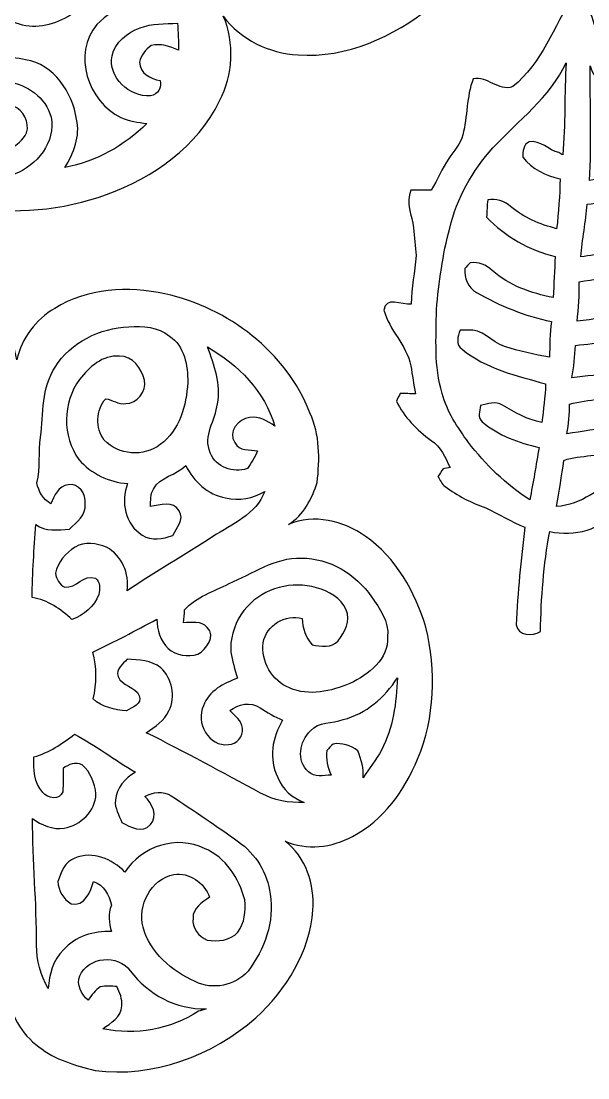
# Model space of a CAD drawing. Header units: centimetres. Extents: x -12.7 to 12.6, y -11.6 to 11.5.
# Drawn here: x -6.47 to 0.13, y -11.56 to 0.76 of the extents above; entities that cross this region are included whole.
import ezdxf

# ---------------------------------------------------------------- set-up
doc = ezdxf.new("R2010")
doc.units = ezdxf.units.CM
doc.header["$MEASUREMENT"] = 0
doc.layers.add('Camada 1', color=7, linetype='Continuous')

msp = doc.modelspace()

# ---------------------------------------------------------------- linework, layer by layer
at = {"layer": 'Camada 1', "color": 156}
for points, knots in [([(-7.97912, 11.18164), (-7.47465, 11.42471), (-6.90808, 11.54747), (-6.34787, 11.5069), (-6.34787, 11.5069), (-5.7397, 11.43634), (-5.13009, 11.22997), (-4.65949, 10.82709), (-4.65949, 10.82709), (-4.37515, 10.57592), (-4.14548, 10.24184), (-4.08094, 9.86261), (-4.08094, 9.86261), (-4.03647, 9.6587), (-4.07458, 9.44562), (-4.15642, 9.25617), (-4.15642, 9.25617), (-3.94334, 9.55709), (-3.56904, 9.70492), (-3.20993, 9.71902), (-3.20993, 9.71902), (-2.78095, 9.73067), (-2.36149, 9.58285), (-2.00096, 9.35672), (-2.00096, 9.35672), (-1.30245, 8.91011), (-0.79621, 8.17562), (-0.61911, 7.36635), (-0.61911, 7.36635), (-0.4893, 6.78249), (-0.52492, 6.13375), (-0.84912, 5.61657), (-0.84912, 5.61657), (-1.0227, 5.32024), (-1.32362, 5.11598), (-1.65593, 5.03977), (-1.65593, 5.03977), (-1.32467, 4.99709), (-1.03611, 4.78225), (-0.85653, 4.50639), (-0.85653, 4.50639), (-0.56656, 4.06893), (-0.49072, 3.52), (-0.55174, 3.00637), (-0.55174, 3.00637), (-0.64947, 2.19957), (-1.07173, 1.43756), (-1.7011, 0.92428), (-1.7011, 0.92428), (-2.13465, 0.57608), (-2.6797, 0.3249), (-3.24626, 0.36476), (-3.24626, 0.36476), (-3.57998, 0.38629), (-3.91829, 0.54081), (-4.11692, 0.81704), (-4.11692, 0.81704), (-3.97968, 0.50341), (-4.00543, 0.12982), (-4.16065, -0.17251), (-4.16065, -0.17251), (-4.41749, -0.7045), (-4.93289, -1.06785), (-5.47758, -1.2633), (-5.47758, -1.2633), (-6.49887, -1.63617), (-7.73711, -1.45979), (-8.55345, -0.72143), (-8.55345, -0.72143), (-8.9602, -0.33972), (-9.24383, 0.28539), (-8.98137, 0.8269), (-8.98137, 0.8269), (-9.19656, 0.53128), (-9.55181, 0.35701), (-9.91305, 0.33689), (-9.91305, 0.33689), (-10.31662, 0.31574), (-10.71456, 0.4452), (-11.06276, 0.64169), (-11.06276, 0.64169), (-12.07064, 1.22414), (-12.6933, 2.40454), (-12.61392, 3.56376), (-12.61392, 3.56376), (-12.55218, 3.92711), (-12.44458, 4.29753), (-12.20646, 4.58752), (-12.20646, 4.58752), (-12.0149, 4.82247), (-11.73303, 5.00238), (-11.42294, 5.00909), (-11.42294, 5.00909), (-11.79548, 5.03132), (-12.12532, 5.27295), (-12.31723, 5.58411), (-12.31723, 5.58411), (-12.5797, 6.0092), (-12.67918, 6.52673), (-12.61674, 7.02062), (-12.61674, 7.02062), (-12.54653, 7.481), (-12.39872, 7.93396), (-12.15072, 8.33119), (-12.15072, 8.33119), (-11.74926, 8.98383), (-11.10191, 9.52076), (-10.33744, 9.66858), (-10.33744, 9.66858), (-10.04887, 9.70844), (-9.74301, 9.70773), (-9.47278, 9.58567), (-9.47278, 9.58567), (-9.29181, 9.51406), (-9.14047, 9.38212), (-9.02476, 9.22725), (-9.02476, 9.22725), (-9.17927, 9.52853), (-9.14118, 9.89999), (-8.99936, 10.19915), (-8.99936, 10.19915), (-8.80074, 10.64365), (-8.40669, 10.96821), (-7.97912, 11.18164)], [0, 0, 0, 0, 0.03125, 0.03125, 0.03125, 0.03125, 0.0625, 0.0625, 0.0625, 0.0625, 0.09375, 0.09375, 0.09375, 0.09375, 0.125, 0.125, 0.125, 0.125, 0.15625, 0.15625, 0.15625, 0.15625, 0.1875, 0.1875, 0.1875, 0.1875, 0.21875, 0.21875, 0.21875, 0.21875, 0.25, 0.25, 0.25, 0.25, 0.28125, 0.28125, 0.28125, 0.28125, 0.3125, 0.3125, 0.3125, 0.3125, 0.34375, 0.34375, 0.34375, 0.34375, 0.375, 0.375, 0.375, 0.375, 0.40625, 0.40625, 0.40625, 0.40625, 0.4375, 0.4375, 0.4375, 0.4375, 0.46875, 0.46875, 0.46875, 0.46875, 0.5, 0.5, 0.5, 0.5, 0.53125, 0.53125, 0.53125, 0.53125, 0.5625, 0.5625, 0.5625, 0.5625, 0.59375, 0.59375, 0.59375, 0.59375, 0.625, 0.625, 0.625, 0.625, 0.65625, 0.65625, 0.65625, 0.65625, 0.6875, 0.6875, 0.6875, 0.6875, 0.71875, 0.71875, 0.71875, 0.71875, 0.75, 0.75, 0.75, 0.75, 0.78125, 0.78125, 0.78125, 0.78125, 0.8125, 0.8125, 0.8125, 0.8125, 0.84375, 0.84375, 0.84375, 0.84375, 0.875, 0.875, 0.875, 0.875, 0.90625, 0.90625, 0.90625, 0.90625, 0.9375, 0.9375, 0.9375, 0.9375, 1, 1, 1, 1]), ([(-7.12257, 3.5955), (-7.12257, 3.5955), (-7.12257, 3.5955), (-7.12257, 3.5955), (-7.12257, 3.5955), (-7.21184, 3.43853), (-7.31166, 3.28824), (-7.40516, 3.13372), (-7.40516, 3.13372), (-7.24393, 3.11291), (-7.07178, 3.08222), (-6.94655, 2.96932), (-6.94655, 2.96932), (-6.79343, 2.84161), (-6.74404, 2.6289), (-6.75852, 2.43769), (-6.75852, 2.43769), (-6.78532, 2.17874), (-6.90491, 1.90853), (-7.14199, 1.77835), (-7.14199, 1.77835), (-7.43338, 1.61361), (-7.79251, 1.59526), (-8.11, 1.6898), (-8.11, 1.6898), (-8.16327, 1.57373), (-8.22536, 1.4619), (-8.2878, 1.35042), (-8.2878, 1.35042), (-8.08672, 1.36348), (-7.87011, 1.36983), (-7.68526, 1.27669), (-7.68526, 1.27669), (-7.43761, 1.12006), (-7.27287, 0.8202), (-7.31166, 0.52422), (-7.31166, 0.52422), (-7.33142, 0.37747), (-7.39281, 0.23247), (-7.49864, 0.12664), (-7.49864, 0.12664), (-7.62811, -0.00423), (-7.83802, -0.01729), (-8.00487, 0.03986), (-8.00487, 0.03986), (-8.21443, 0.127), (-8.36824, 0.36335), (-8.31673, 0.5916), (-8.31673, 0.5916), (-8.28992, 0.74999), (-8.08884, 0.85195), (-7.95055, 0.76164), (-7.95055, 0.76164), (-7.81507, 0.6805), (-7.83554, 0.49988), (-7.80274, 0.36617), (-7.80274, 0.36617), (-7.6408, 0.35772), (-7.54661, 0.53021), (-7.58684, 0.67203), (-7.58684, 0.67203), (-7.65668, 0.99518), (-8.0899, 1.18745), (-8.36541, 0.99236), (-8.36541, 0.99236), (-8.49453, 0.90382), (-8.57037, 0.75177), (-8.58167, 0.59689), (-8.58167, 0.59689), (-8.64552, 0.14534), (-8.43421, -0.3175), (-8.07966, -0.59655), (-8.07966, -0.59655), (-7.65281, -0.93768), (-7.08447, -1.03363), (-6.55214, -1.02446), (-6.55214, -1.02446), (-6.28967, -0.93274), (-6.06424, -0.64805), (-6.12386, -0.36018), (-6.12386, -0.36018), (-6.18701, -0.13334), (-6.40221, 0.02611), (-6.63256, 0.05009), (-6.63256, 0.05009), (-6.74582, 0.02821), (-6.88092, -0.00141), (-6.93807, -0.1136), (-6.93807, -0.1136), (-6.97301, -0.16968), (-6.9416, -0.23424), (-6.9342, -0.29279), (-6.9342, -0.29279), (-6.8079, -0.28787), (-6.69361, -0.19967), (-6.56519, -0.22965), (-6.56519, -0.22965), (-6.44735, -0.27798), (-6.3708, -0.41909), (-6.40927, -0.54397), (-6.40927, -0.54397), (-6.45054, -0.62583), (-6.5218, -0.69391), (-6.60929, -0.72424), (-6.60929, -0.72424), (-6.90491, -0.86077), (-7.29226, -0.60854), (-7.29156, -0.28363), (-7.29156, -0.28363), (-7.30744, -0.0822), (-7.16915, 0.09418), (-7.01075, 0.20179), (-7.01075, 0.20179), (-6.83894, 0.31114), (-6.62094, 0.36405), (-6.4209, 0.30762), (-6.4209, 0.30762), (-6.09035, 0.2561), (-5.8748, -0.07372), (-5.82682, -0.38452), (-5.82682, -0.38452), (-5.78131, -0.58278), (-5.86034, -0.78069), (-5.96159, -0.94826), (-5.96159, -0.94826), (-5.59964, -0.88018), (-5.26732, -0.69249), (-5.00661, -0.43497), (-5.00661, -0.43497), (-5.10928, -0.42016), (-5.21475, -0.41063), (-5.31001, -0.36688), (-5.31001, -0.36688), (-5.69348, -0.18308), (-5.88115, 0.37889), (-5.58906, 0.71966), (-5.58906, 0.71966), (-5.37739, 0.94156), (-5.06201, 1.04034), (-4.76144, 1.05445), (-4.76144, 1.05445), (-4.86304, 1.32961), (-5.03414, 1.57161), (-5.15231, 1.83938), (-5.15231, 1.83938), (-5.29096, 1.84502), (-5.42712, 1.87113), (-5.5619, 1.90217), (-5.5619, 1.90217), (-5.48745, 1.62031), (-5.50862, 1.3014), (-5.6716, 1.05339), (-5.6716, 1.05339), (-5.7852, 0.87453), (-5.97923, 0.76059), (-6.18313, 0.71437), (-6.18313, 0.71437), (-6.3881, 0.66852), (-6.62305, 0.73096), (-6.76239, 0.89252), (-6.76239, 0.89252), (-6.87139, 1.01389), (-6.93666, 1.17581), (-6.92572, 1.3402), (-6.92572, 1.3402), (-6.93278, 1.59597), (-6.75181, 1.83868), (-6.51121, 1.91805), (-6.51121, 1.91805), (-6.41139, 1.9297), (-6.28721, 1.94839), (-6.211, 1.86619), (-6.211, 1.86619), (-6.09635, 1.7526), (-6.04343, 1.57091), (-6.1221, 1.42205), (-6.1221, 1.42205), (-6.2244, 1.373), (-6.31966, 1.42168), (-6.38457, 1.50424), (-6.38457, 1.50424), (-6.459, 1.48307), (-6.52497, 1.44356), (-6.58424, 1.39488), (-6.58424, 1.39488), (-6.64174, 1.16628), (-6.38352, 0.9659), (-6.17044, 1.0414), (-6.17044, 1.0414), (-5.87728, 1.12994), (-5.74815, 1.48307), (-5.82117, 1.76213), (-5.82117, 1.76213), (-5.89526, 2.05668), (-6.1461, 2.25989), (-6.24699, 2.54282), (-6.24699, 2.54282), (-6.39867, 2.8822), (-6.32213, 3.26636), (-6.1662, 3.5888), (-6.1662, 3.5888), (-6.31966, 3.55881), (-6.47206, 3.51189), (-6.63046, 3.5193), (-6.63046, 3.5193), (-6.79838, 3.51437), (-6.95819, 3.57292), (-7.12257, 3.5955)], [0, 0, 0, 0, 0.01886792, 0.01886792, 0.01886792, 0.01886792, 0.03773585, 0.03773585, 0.03773585, 0.03773585, 0.05660377, 0.05660377, 0.05660377, 0.05660377, 0.0754717, 0.0754717, 0.0754717, 0.0754717, 0.09433962, 0.09433962, 0.09433962, 0.09433962, 0.11320755, 0.11320755, 0.11320755, 0.11320755, 0.13207547, 0.13207547, 0.13207547, 0.13207547, 0.1509434, 0.1509434, 0.1509434, 0.1509434, 0.16981132, 0.16981132, 0.16981132, 0.16981132, 0.18867925, 0.18867925, 0.18867925, 0.18867925, 0.20754717, 0.20754717, 0.20754717, 0.20754717, 0.22641509, 0.22641509, 0.22641509, 0.22641509, 0.24528302, 0.24528302, 0.24528302, 0.24528302, 0.26415094, 0.26415094, 0.26415094, 0.26415094, 0.28301887, 0.28301887, 0.28301887, 0.28301887, 0.30188679, 0.30188679, 0.30188679, 0.30188679, 0.32075472, 0.32075472, 0.32075472, 0.32075472, 0.33962264, 0.33962264, 0.33962264, 0.33962264, 0.35849057, 0.35849057, 0.35849057, 0.35849057, 0.37735849, 0.37735849, 0.37735849, 0.37735849, 0.39622642, 0.39622642, 0.39622642, 0.39622642, 0.41509434, 0.41509434, 0.41509434, 0.41509434, 0.43396226, 0.43396226, 0.43396226, 0.43396226, 0.45283019, 0.45283019, 0.45283019, 0.45283019, 0.47169811, 0.47169811, 0.47169811, 0.47169811, 0.49056604, 0.49056604, 0.49056604, 0.49056604, 0.50943396, 0.50943396, 0.50943396, 0.50943396, 0.52830189, 0.52830189, 0.52830189, 0.52830189, 0.54716981, 0.54716981, 0.54716981, 0.54716981, 0.56603774, 0.56603774, 0.56603774, 0.56603774, 0.58490566, 0.58490566, 0.58490566, 0.58490566, 0.60377358, 0.60377358, 0.60377358, 0.60377358, 0.62264151, 0.62264151, 0.62264151, 0.62264151, 0.64150943, 0.64150943, 0.64150943, 0.64150943, 0.66037736, 0.66037736, 0.66037736, 0.66037736, 0.67924528, 0.67924528, 0.67924528, 0.67924528, 0.69811321, 0.69811321, 0.69811321, 0.69811321, 0.71698113, 0.71698113, 0.71698113, 0.71698113, 0.73584906, 0.73584906, 0.73584906, 0.73584906, 0.75471698, 0.75471698, 0.75471698, 0.75471698, 0.77358491, 0.77358491, 0.77358491, 0.77358491, 0.79245283, 0.79245283, 0.79245283, 0.79245283, 0.81132075, 0.81132075, 0.81132075, 0.81132075, 0.83018868, 0.83018868, 0.83018868, 0.83018868, 0.8490566, 0.8490566, 0.8490566, 0.8490566, 0.86792453, 0.86792453, 0.86792453, 0.86792453, 0.88679245, 0.88679245, 0.88679245, 0.88679245, 0.90566038, 0.90566038, 0.90566038, 0.90566038, 0.9245283, 0.9245283, 0.9245283, 0.9245283, 0.94339623, 0.94339623, 0.94339623, 0.94339623, 0.96226415, 0.96226415, 0.96226415, 0.96226415, 1, 1, 1, 1]), ([(-0.04022, 1.05021), (0.00706, 1.04457), (0.06032, 1.05445), (0.10337, 1.02975), (0.10337, 1.02975), (0.17604, 0.83078), (0.22472, 0.62018), (0.34149, 0.43992), (0.34149, 0.43992), (0.45861, 0.22542), (0.66286, 0.0829), (0.83114, -0.08784), (0.83114, -0.08784), (0.97013, -0.18732), (1.11478, 0.05715), (1.25411, -0.04304), (1.25411, -0.04304), (1.31903, -0.2801), (1.2065, -0.55316), (1.34479, -0.77328), (1.34479, -0.77328), (1.4298, -0.91651), (1.50777, -1.06362), (1.5815, -1.21355), (1.5815, -1.21355), (1.66899, -1.18886), (1.7586, -1.17403), (1.84996, -1.17403), (1.84996, -1.17403), (1.92122, -1.35536), (1.83373, -1.54445), (1.80869, -1.72649), (1.80869, -1.72649), (1.74941, -1.96673), (1.75506, -2.21438), (1.74237, -2.45957), (1.74237, -2.45957), (1.79882, -2.45039), (1.8549, -2.44086), (1.91099, -2.42887), (1.91099, -2.42887), (1.93216, -2.43804), (1.9745, -2.45674), (1.99602, -2.46591), (1.99602, -2.46591), (1.99777, -2.51636), (2.00871, -2.56998), (1.98225, -2.61654), (1.98225, -2.61654), (1.88736, -2.82857), (1.76072, -3.02506), (1.61995, -3.20922), (1.61995, -3.20922), (1.5702, -3.30517), (1.55468, -3.41488), (1.52152, -3.51754), (1.52152, -3.51754), (1.59878, -3.53976), (1.67674, -3.56022), (1.75401, -3.58352), (1.75401, -3.58352), (1.75119, -3.65159), (1.7593, -3.73027), (1.69474, -3.77401), (1.69474, -3.77401), (1.54305, -3.94441), (1.27494, -3.99732), (1.18991, -4.22485), (1.18991, -4.22485), (1.14547, -4.32223), (1.07102, -4.39949), (1.00576, -4.48274), (1.00576, -4.48274), (1.05197, -4.50285), (1.09855, -4.52332), (1.14547, -4.54377), (1.14547, -4.54377), (1.14723, -4.59281), (1.17193, -4.6496), (1.13875, -4.6937), (1.13875, -4.6937), (0.94967, -4.85245), (0.70272, -4.90784), (0.47659, -4.99285), (0.47659, -4.99285), (0.35453, -5.04647), (0.2533, -5.14103), (0.12276, -5.17596), (0.12276, -5.17596), (-0.01763, -5.22357), (-0.16862, -5.2204), (-0.31255, -5.19465), (-0.31255, -5.19465), (-0.38559, -5.57847), (-0.4131, -5.97005), (-0.42121, -6.36023), (-0.42121, -6.36023), (-0.51187, -6.41526), (-0.6865, -6.40891), (-0.70343, -6.28085), (-0.70343, -6.28085), (-0.68932, -5.90091), (-0.64487, -5.52238), (-0.60466, -5.14419), (-0.60466, -5.14419), (-0.76022, -5.07683), (-0.90628, -4.99075), (-1.05798, -4.9163), (-1.05798, -4.9163), (-1.22836, -4.85916), (-1.38818, -4.77485), (-1.53175, -4.66689), (-1.53175, -4.66689), (-1.57339, -4.64007), (-1.59032, -4.59069), (-1.61607, -4.55188), (-1.61607, -4.55188), (-1.60126, -4.52966), (-1.57091, -4.48556), (-1.55609, -4.46334), (-1.55609, -4.46334), (-1.53563, -4.45947), (-1.49472, -4.45135), (-1.47425, -4.44746), (-1.47425, -4.44746), (-1.52752, -4.32964), (-1.58467, -4.20404), (-1.69615, -4.12996), (-1.69615, -4.12996), (-1.86231, -4.01002), (-2.00942, -3.85726), (-2.10007, -3.67205), (-2.10007, -3.67205), (-2.08879, -3.65019), (-2.06621, -3.6061), (-2.05493, -3.58422), (-2.05493, -3.58422), (-1.99565, -3.58493), (-1.9364, -3.58598), (-1.87678, -3.58705), (-1.87678, -3.58705), (-1.89652, -3.47802), (-1.91523, -3.36868), (-1.9318, -3.25931), (-1.9318, -3.25931), (-1.98013, -3.018), (-2.1851, -2.84444), (-2.24542, -2.6109), (-2.24542, -2.6109), (-2.23237, -2.44615), (-2.03305, -2.55658), (-1.92863, -2.5407), (-1.92863, -2.5407), (-1.91876, -2.35126), (-1.88948, -2.16393), (-1.86937, -1.9759), (-1.86937, -1.9759), (-1.87959, -1.86796), (-1.89123, -1.76072), (-1.89864, -1.65276), (-1.89864, -1.65276), (-1.91876, -1.50777), (-1.99495, -1.35573), (-1.9304, -1.2125), (-1.9304, -1.2125), (-1.85208, -1.21143), (-1.77341, -1.21179), (-1.69474, -1.21284), (-1.69474, -1.21284), (-1.61642, -1.09431), (-1.57232, -0.95673), (-1.48766, -0.84172), (-1.48766, -0.84172), (-1.42875, -0.75423), (-1.35254, -0.67344), (-1.32644, -0.56797), (-1.32644, -0.56797), (-1.26753, -0.35277), (-1.28763, -0.12312), (-1.20368, 0.08643), (-1.20368, 0.08643), (-1.03786, 0.12171), (-0.91227, -0.06667), (-0.74365, -0.00494), (-0.74365, -0.00494), (-0.40464, 0.26563), (-0.26492, 0.69356), (-0.04022, 1.05021)], [0, 0, 0, 0, 0.02083333, 0.02083333, 0.02083333, 0.02083333, 0.04166667, 0.04166667, 0.04166667, 0.04166667, 0.0625, 0.0625, 0.0625, 0.0625, 0.08333333, 0.08333333, 0.08333333, 0.08333333, 0.10416667, 0.10416667, 0.10416667, 0.10416667, 0.125, 0.125, 0.125, 0.125, 0.14583333, 0.14583333, 0.14583333, 0.14583333, 0.16666667, 0.16666667, 0.16666667, 0.16666667, 0.1875, 0.1875, 0.1875, 0.1875, 0.20833333, 0.20833333, 0.20833333, 0.20833333, 0.22916667, 0.22916667, 0.22916667, 0.22916667, 0.25, 0.25, 0.25, 0.25, 0.27083333, 0.27083333, 0.27083333, 0.27083333, 0.29166667, 0.29166667, 0.29166667, 0.29166667, 0.3125, 0.3125, 0.3125, 0.3125, 0.33333333, 0.33333333, 0.33333333, 0.33333333, 0.35416667, 0.35416667, 0.35416667, 0.35416667, 0.375, 0.375, 0.375, 0.375, 0.39583333, 0.39583333, 0.39583333, 0.39583333, 0.41666667, 0.41666667, 0.41666667, 0.41666667, 0.4375, 0.4375, 0.4375, 0.4375, 0.45833333, 0.45833333, 0.45833333, 0.45833333, 0.47916667, 0.47916667, 0.47916667, 0.47916667, 0.5, 0.5, 0.5, 0.5, 0.52083333, 0.52083333, 0.52083333, 0.52083333, 0.54166667, 0.54166667, 0.54166667, 0.54166667, 0.5625, 0.5625, 0.5625, 0.5625, 0.58333333, 0.58333333, 0.58333333, 0.58333333, 0.60416667, 0.60416667, 0.60416667, 0.60416667, 0.625, 0.625, 0.625, 0.625, 0.64583333, 0.64583333, 0.64583333, 0.64583333, 0.66666667, 0.66666667, 0.66666667, 0.66666667, 0.6875, 0.6875, 0.6875, 0.6875, 0.70833333, 0.70833333, 0.70833333, 0.70833333, 0.72916667, 0.72916667, 0.72916667, 0.72916667, 0.75, 0.75, 0.75, 0.75, 0.77083333, 0.77083333, 0.77083333, 0.77083333, 0.79166667, 0.79166667, 0.79166667, 0.79166667, 0.8125, 0.8125, 0.8125, 0.8125, 0.83333333, 0.83333333, 0.83333333, 0.83333333, 0.85416667, 0.85416667, 0.85416667, 0.85416667, 0.875, 0.875, 0.875, 0.875, 0.89583333, 0.89583333, 0.89583333, 0.89583333, 0.91666667, 0.91666667, 0.91666667, 0.91666667, 0.9375, 0.9375, 0.9375, 0.9375, 0.95833333, 0.95833333, 0.95833333, 0.95833333, 1, 1, 1, 1]), ([(-5.08706, 0.68014), (-5.08706, 0.68014), (-5.08706, 0.68014), (-5.08706, 0.68014), (-5.08706, 0.68014), (-5.23662, 0.629), (-5.37632, 0.51293), (-5.41372, 0.35382), (-5.41372, 0.35382), (-5.46135, 0.103), (-5.20982, -0.13124), (-4.96639, -0.11253), (-4.96639, -0.11253), (-4.8782, -0.09489), (-4.82952, -0.01939), (-4.85281, 0.06702), (-4.85281, 0.06702), (-4.96359, 0.0822), (-5.0934, 0.15416), (-5.09235, 0.28081), (-5.09235, 0.28081), (-5.07683, 0.36125), (-5.02391, 0.43003), (-4.95582, 0.47271), (-4.95582, 0.47271), (-4.84752, 0.50411), (-4.73816, 0.46143), (-4.63937, 0.41875), (-4.63937, 0.41875), (-4.63902, 0.52458), (-4.64185, 0.63041), (-4.6503, 0.73554), (-4.6503, 0.73554), (-4.79672, 0.72636), (-4.94841, 0.73518), (-5.08706, 0.68014)], [0, 0, 0, 0, 0.1, 0.1, 0.1, 0.1, 0.2, 0.2, 0.2, 0.2, 0.3, 0.3, 0.3, 0.3, 0.4, 0.4, 0.4, 0.4, 0.5, 0.5, 0.5, 0.5, 0.6, 0.6, 0.6, 0.6, 0.7, 0.7, 0.7, 0.7, 0.8, 0.8, 0.8, 0.8, 1, 1, 1, 1]), ([(-0.97437, -0.71931), (-0.97437, -0.71931), (-0.97437, -0.71931), (-0.97437, -0.71931), (-0.97437, -0.71931), (-1.21355, -0.98495), (-1.39559, -1.30668), (-1.47778, -1.65593), (-1.47778, -1.65593), (-1.56209, -1.96639), (-1.60372, -2.28706), (-1.633, -2.60702), (-1.633, -2.60702), (-1.63547, -2.93263), (-1.66299, -3.26636), (-1.56703, -3.58281), (-1.56703, -3.58281), (-1.51129, -3.79411), (-1.38747, -3.97827), (-1.26083, -4.15325), (-1.26083, -4.15325), (-1.06186, -4.4143), (-0.82196, -4.64502), (-0.54645, -4.82458), (-0.54645, -4.82458), (-0.50411, -4.62173), (-0.47201, -4.41713), (-0.4378, -4.21286), (-0.4378, -4.21286), (-0.67592, -4.16102), (-0.91015, -4.07282), (-1.09855, -3.91478), (-1.09855, -3.91478), (-1.15746, -3.86574), (-1.12818, -3.78812), (-1.11831, -3.72533), (-1.11831, -3.72533), (-1.03611, -3.70382), (-0.94226, -3.66783), (-0.86289, -3.71792), (-0.86289, -3.71792), (-0.71861, -3.80259), (-0.57326, -3.89183), (-0.40534, -3.92077), (-0.40534, -3.92077), (-0.38381, -3.77155), (-0.36865, -3.62196), (-0.36054, -3.47169), (-0.36054, -3.47169), (-0.69708, -3.37326), (-1.06045, -3.29881), (-1.3349, -3.06563), (-1.3349, -3.06563), (-1.41076, -3.01059), (-1.38535, -2.91818), (-1.35748, -2.8448), (-1.35748, -2.8448), (-1.33597, -2.8448), (-1.29329, -2.84444), (-1.27175, -2.84444), (-1.27175, -2.84444), (-1.0996, -2.82256), (-0.99094, -2.9845), (-0.83996, -3.03423), (-0.83996, -3.03423), (-0.66852, -3.09033), (-0.49142, -3.12985), (-0.31396, -3.16159), (-0.31396, -3.16159), (-0.31362, -3.0226), (-0.31326, -2.8829), (-0.2935, -2.74496), (-0.2935, -2.74496), (-0.60147, -2.6804), (-0.89534, -2.56187), (-1.16733, -2.40454), (-1.16733, -2.40454), (-1.26646, -2.34914), (-1.31022, -2.23414), (-1.30281, -2.12478), (-1.30281, -2.12478), (-1.28658, -2.10819), (-1.25448, -2.07468), (-1.23859, -2.05809), (-1.23859, -2.05809), (-1.14299, -2.04857), (-1.05268, -2.0828), (-0.98424, -2.14948), (-0.98424, -2.14948), (-0.78527, -2.32516), (-0.52951, -2.4137), (-0.27305, -2.4652), (-0.27305, -2.4652), (-0.26563, -2.30575), (-0.25471, -2.14665), (-0.25082, -1.98754), (-0.25082, -1.98754), (-0.55279, -1.90887), (-0.83431, -1.75612), (-1.0481, -1.52681), (-1.0481, -1.52681), (-1.04634, -1.45979), (-1.0421, -1.39312), (-1.03575, -1.32679), (-1.03575, -1.32679), (-0.93802, -1.31163), (-0.84278, -1.33526), (-0.76904, -1.40229), (-0.76904, -1.40229), (-0.61489, -1.53282), (-0.4265, -1.61183), (-0.23247, -1.66229), (-0.23247, -1.66229), (-0.20849, -1.46897), (-0.19719, -1.27494), (-0.1919, -1.0802), (-0.1919, -1.0802), (-0.35947, -1.04034), (-0.52246, -0.97084), (-0.62723, -0.82797), (-0.62723, -0.82797), (-0.62406, -0.76093), (-0.62512, -0.68014), (-0.55174, -0.64981), (-0.55174, -0.64981), (-0.42121, -0.62406), (-0.32737, -0.74824), (-0.20567, -0.7747), (-0.20567, -0.7747), (-0.19437, -0.78176), (-0.17215, -0.7955), (-0.16087, -0.80222), (-0.16087, -0.80222), (-0.12805, -0.44484), (-0.14393, -0.08536), (-0.12206, 0.27305), (-0.12206, 0.27305), (-0.30833, -0.13404), (-0.68085, -0.39722), (-0.97437, -0.71931)], [0, 0, 0, 0, 0.02777778, 0.02777778, 0.02777778, 0.02777778, 0.05555556, 0.05555556, 0.05555556, 0.05555556, 0.08333333, 0.08333333, 0.08333333, 0.08333333, 0.11111111, 0.11111111, 0.11111111, 0.11111111, 0.13888889, 0.13888889, 0.13888889, 0.13888889, 0.16666667, 0.16666667, 0.16666667, 0.16666667, 0.19444444, 0.19444444, 0.19444444, 0.19444444, 0.22222222, 0.22222222, 0.22222222, 0.22222222, 0.25, 0.25, 0.25, 0.25, 0.27777778, 0.27777778, 0.27777778, 0.27777778, 0.30555556, 0.30555556, 0.30555556, 0.30555556, 0.33333333, 0.33333333, 0.33333333, 0.33333333, 0.36111111, 0.36111111, 0.36111111, 0.36111111, 0.38888889, 0.38888889, 0.38888889, 0.38888889, 0.41666667, 0.41666667, 0.41666667, 0.41666667, 0.44444444, 0.44444444, 0.44444444, 0.44444444, 0.47222222, 0.47222222, 0.47222222, 0.47222222, 0.5, 0.5, 0.5, 0.5, 0.52777778, 0.52777778, 0.52777778, 0.52777778, 0.55555556, 0.55555556, 0.55555556, 0.55555556, 0.58333333, 0.58333333, 0.58333333, 0.58333333, 0.61111111, 0.61111111, 0.61111111, 0.61111111, 0.63888889, 0.63888889, 0.63888889, 0.63888889, 0.66666667, 0.66666667, 0.66666667, 0.66666667, 0.69444444, 0.69444444, 0.69444444, 0.69444444, 0.72222222, 0.72222222, 0.72222222, 0.72222222, 0.75, 0.75, 0.75, 0.75, 0.77777778, 0.77777778, 0.77777778, 0.77777778, 0.80555556, 0.80555556, 0.80555556, 0.80555556, 0.83333333, 0.83333333, 0.83333333, 0.83333333, 0.86111111, 0.86111111, 0.86111111, 0.86111111, 0.88888889, 0.88888889, 0.88888889, 0.88888889, 0.91666667, 0.91666667, 0.91666667, 0.91666667, 0.94444444, 0.94444444, 0.94444444, 0.94444444, 1, 1, 1, 1]), ([(0.15699, 0.23636), (0.15699, 0.23636), (0.15699, 0.23636), (0.15699, 0.23636), (0.15699, 0.23636), (0.1584, -0.2092), (0.17497, -0.65546), (0.15063, -1.10067), (0.15063, -1.10067), (0.26882, -1.08267), (0.38347, -1.04563), (0.47941, -0.97225), (0.47941, -0.97225), (0.55386, -0.90874), (0.65334, -0.92533), (0.74224, -0.93591), (0.74224, -0.93591), (0.7553, -0.96801), (0.78105, -1.03152), (0.79409, -1.06327), (0.79409, -1.06327), (0.68721, -1.31867), (0.36547, -1.35502), (0.12381, -1.37407), (0.12381, -1.37407), (0.10724, -1.5808), (0.06597, -1.78469), (0.05009, -1.99178), (0.05009, -1.99178), (0.25293, -1.96003), (0.47096, -1.9325), (0.63641, -1.79951), (0.63641, -1.79951), (0.74507, -1.72154), (0.83255, -1.57302), (0.98672, -1.60655), (0.98672, -1.60655), (1.00824, -1.64782), (1.03046, -1.68945), (1.05304, -1.73073), (1.05304, -1.73073), (1.02834, -1.78469), (1.00824, -1.84221), (0.97189, -1.89018), (0.97189, -1.89018), (0.72884, -2.14911), (0.36865, -2.23237), (0.02998, -2.27999), (0.02998, -2.27999), (0.03315, -2.43416), (0.02329, -2.58797), (0.00565, -2.74143), (0.00565, -2.74143), (0.19156, -2.72097), (0.37606, -2.68569), (0.55915, -2.64795), (0.55915, -2.64795), (0.7066, -2.6296), (0.77998, -2.48603), (0.88618, -2.40135), (0.88618, -2.40135), (0.94614, -2.3629), (1.01247, -2.3936), (1.07456, -2.4077), (1.07456, -2.4077), (1.08691, -2.45145), (1.09714, -2.4959), (1.10489, -2.54141), (1.10489, -2.54141), (1.04104, -2.69592), (0.89923, -2.80775), (0.75106, -2.8776), (0.75106, -2.8776), (0.50623, -2.96686), (0.24482, -2.99473), (-0.01305, -3.0226), (-0.01305, -3.0226), (-0.01939, -3.14924), (-0.03281, -3.27554), (-0.05362, -3.40113), (-0.05362, -3.40113), (0.11148, -3.37714), (0.27834, -3.36797), (0.44379, -3.34432), (0.44379, -3.34432), (0.59901, -3.32387), (0.74117, -3.21556), (0.90204, -3.2572), (0.90204, -3.2572), (0.90275, -3.31823), (0.91227, -3.38137), (0.89605, -3.4417), (0.89605, -3.4417), (0.81633, -3.52212), (0.7066, -3.5634), (0.60571, -3.61068), (0.60571, -3.61068), (0.37677, -3.64172), (0.14393, -3.65195), (-0.08113, -3.70804), (-0.08113, -3.70804), (-0.08078, -3.82376), (-0.09102, -3.93946), (-0.1143, -4.05306), (-0.1143, -4.05306), (0.06526, -4.02695), (0.24482, -4.00049), (0.42403, -3.96909), (0.42403, -3.96909), (0.4445, -3.98285), (0.48612, -4.01038), (0.50658, -4.02412), (0.50658, -4.02412), (0.50482, -4.08657), (0.5341, -4.17054), (0.46637, -4.20899), (0.46637, -4.20899), (0.28963, -4.34199), (0.05115, -4.28837), (-0.14746, -4.36386), (-0.14746, -4.36386), (-0.17673, -4.54342), (-0.19685, -4.72439), (-0.23459, -4.9022), (-0.23459, -4.9022), (0.05291, -4.88421), (0.28397, -4.69123), (0.49742, -4.51696), (0.49742, -4.51696), (0.77927, -4.27073), (1.04281, -3.98144), (1.16628, -3.62126), (1.16628, -3.62126), (1.38711, -3.01837), (1.47038, -2.36677), (1.43191, -1.72685), (1.43191, -1.72685), (1.36771, -1.40545), (1.19556, -1.11901), (1.0234, -0.8449), (1.0234, -0.8449), (0.8643, -0.61029), (0.70838, -0.36795), (0.49283, -0.18026), (0.49283, -0.18026), (0.36653, -0.05537), (0.21201, 0.05961), (0.15699, 0.23636)], [0, 0, 0, 0, 0.02631579, 0.02631579, 0.02631579, 0.02631579, 0.05263158, 0.05263158, 0.05263158, 0.05263158, 0.07894737, 0.07894737, 0.07894737, 0.07894737, 0.10526316, 0.10526316, 0.10526316, 0.10526316, 0.13157895, 0.13157895, 0.13157895, 0.13157895, 0.15789474, 0.15789474, 0.15789474, 0.15789474, 0.18421053, 0.18421053, 0.18421053, 0.18421053, 0.21052632, 0.21052632, 0.21052632, 0.21052632, 0.23684211, 0.23684211, 0.23684211, 0.23684211, 0.26315789, 0.26315789, 0.26315789, 0.26315789, 0.28947368, 0.28947368, 0.28947368, 0.28947368, 0.31578947, 0.31578947, 0.31578947, 0.31578947, 0.34210526, 0.34210526, 0.34210526, 0.34210526, 0.36842105, 0.36842105, 0.36842105, 0.36842105, 0.39473684, 0.39473684, 0.39473684, 0.39473684, 0.42105263, 0.42105263, 0.42105263, 0.42105263, 0.44736842, 0.44736842, 0.44736842, 0.44736842, 0.47368421, 0.47368421, 0.47368421, 0.47368421, 0.5, 0.5, 0.5, 0.5, 0.52631579, 0.52631579, 0.52631579, 0.52631579, 0.55263158, 0.55263158, 0.55263158, 0.55263158, 0.57894737, 0.57894737, 0.57894737, 0.57894737, 0.60526316, 0.60526316, 0.60526316, 0.60526316, 0.63157895, 0.63157895, 0.63157895, 0.63157895, 0.65789474, 0.65789474, 0.65789474, 0.65789474, 0.68421053, 0.68421053, 0.68421053, 0.68421053, 0.71052632, 0.71052632, 0.71052632, 0.71052632, 0.73684211, 0.73684211, 0.73684211, 0.73684211, 0.76315789, 0.76315789, 0.76315789, 0.76315789, 0.78947368, 0.78947368, 0.78947368, 0.78947368, 0.81578947, 0.81578947, 0.81578947, 0.81578947, 0.84210526, 0.84210526, 0.84210526, 0.84210526, 0.86842105, 0.86842105, 0.86842105, 0.86842105, 0.89473684, 0.89473684, 0.89473684, 0.89473684, 0.92105263, 0.92105263, 0.92105263, 0.92105263, 0.94736842, 0.94736842, 0.94736842, 0.94736842, 1, 1, 1, 1]), ([(-9.24383, -2.82292), (-8.8205, -2.50789), (-8.29416, -2.31245), (-7.76252, -2.33856), (-7.76252, -2.33856), (-7.50217, -2.3315), (-7.24217, -2.40629), (-7.01462, -2.53012), (-7.01462, -2.53012), (-6.76768, -2.66629), (-6.56132, -2.9023), (-6.52392, -3.18947), (-6.52392, -3.18947), (-6.46535, -2.93933), (-6.30132, -2.72238), (-6.08188, -2.59079), (-6.08188, -2.59079), (-5.7023, -2.35338), (-5.22498, -2.32798), (-4.79636, -2.42288), (-4.79636, -2.42288), (-4.05835, -2.58234), (-3.38561, -3.09915), (-3.10727, -3.8107), (-3.10727, -3.8107), (-2.98838, -4.0633), (-2.99366, -4.34939), (-3.0226, -4.62104), (-3.0226, -4.62104), (-3.08292, -4.81117), (-3.17994, -5.00274), (-3.35597, -5.10998), (-3.35597, -5.10998), (-3.06, -4.98544), (-2.71709, -5.06623), (-2.46308, -5.24722), (-2.46308, -5.24722), (-2.10185, -5.49627), (-1.88348, -5.89845), (-1.75612, -6.30907), (-1.75612, -6.30907), (-1.63617, -6.81567), (-1.64853, -7.36318), (-1.85278, -7.84684), (-1.85278, -7.84684), (-2.00413, -8.21443), (-2.25142, -8.56473), (-2.61301, -8.74888), (-2.61301, -8.74888), (-2.84938, -8.88012), (-3.14678, -8.91433), (-3.3976, -8.80251), (-3.3976, -8.80251), (-3.15348, -8.98947), (-3.05082, -9.31016), (-3.07304, -9.60895), (-3.07304, -9.60895), (-3.1069, -10.09721), (-3.3849, -10.53747), (-3.73732, -10.86343), (-3.73732, -10.86343), (-4.24285, -11.3104), (-4.93606, -11.56441), (-5.61162, -11.47903), (-5.61162, -11.47903), (-5.84022, -11.41835), (-6.07694, -11.3545), (-6.26497, -11.20386), (-6.26497, -11.20386), (-6.47064, -11.05429), (-6.60893, -10.81651), (-6.6301, -10.56216), (-6.6301, -10.56216), (-6.65726, -10.80698), (-6.78992, -11.03524), (-6.99206, -11.17635), (-6.99206, -11.17635), (-7.348, -11.4441), (-7.82179, -11.48326), (-8.24971, -11.42223), (-8.24971, -11.42223), (-8.82614, -11.31887), (-9.37365, -11.01266), (-9.7349, -10.54735), (-9.7349, -10.54735), (-9.96915, -10.25842), (-10.12965, -9.90282), (-10.16035, -9.52994), (-10.16035, -9.52994), (-10.17622, -9.2283), (-10.06581, -8.90798), (-9.82521, -8.71502), (-9.82521, -8.71502), (-10.10567, -8.81909), (-10.42493, -8.74747), (-10.66764, -8.58414), (-10.66764, -8.58414), (-11.05923, -8.32626), (-11.29417, -7.88599), (-11.40424, -7.44044), (-11.40424, -7.44044), (-11.54888, -6.87634), (-11.46775, -6.26039), (-11.19116, -5.74886), (-11.19116, -5.74886), (-10.98655, -5.35905), (-10.62672, -5.01791), (-10.17834, -4.95017), (-10.17834, -4.95017), (-10.04252, -4.92054), (-9.90529, -4.9604), (-9.77723, -5.00486), (-9.77723, -5.00486), (-10.02558, -4.76956), (-10.11766, -4.40901), (-10.0591, -4.0774), (-10.0591, -4.0774), (-9.96985, -3.57187), (-9.64953, -3.12737), (-9.24383, -2.82292)], [0, 0, 0, 0, 0.03225806, 0.03225806, 0.03225806, 0.03225806, 0.06451613, 0.06451613, 0.06451613, 0.06451613, 0.09677419, 0.09677419, 0.09677419, 0.09677419, 0.12903226, 0.12903226, 0.12903226, 0.12903226, 0.16129032, 0.16129032, 0.16129032, 0.16129032, 0.19354839, 0.19354839, 0.19354839, 0.19354839, 0.22580645, 0.22580645, 0.22580645, 0.22580645, 0.25806452, 0.25806452, 0.25806452, 0.25806452, 0.29032258, 0.29032258, 0.29032258, 0.29032258, 0.32258065, 0.32258065, 0.32258065, 0.32258065, 0.35483871, 0.35483871, 0.35483871, 0.35483871, 0.38709677, 0.38709677, 0.38709677, 0.38709677, 0.41935484, 0.41935484, 0.41935484, 0.41935484, 0.4516129, 0.4516129, 0.4516129, 0.4516129, 0.48387097, 0.48387097, 0.48387097, 0.48387097, 0.51612903, 0.51612903, 0.51612903, 0.51612903, 0.5483871, 0.5483871, 0.5483871, 0.5483871, 0.58064516, 0.58064516, 0.58064516, 0.58064516, 0.61290323, 0.61290323, 0.61290323, 0.61290323, 0.64516129, 0.64516129, 0.64516129, 0.64516129, 0.67741935, 0.67741935, 0.67741935, 0.67741935, 0.70967742, 0.70967742, 0.70967742, 0.70967742, 0.74193548, 0.74193548, 0.74193548, 0.74193548, 0.77419355, 0.77419355, 0.77419355, 0.77419355, 0.80645161, 0.80645161, 0.80645161, 0.80645161, 0.83870968, 0.83870968, 0.83870968, 0.83870968, 0.87096774, 0.87096774, 0.87096774, 0.87096774, 0.90322581, 0.90322581, 0.90322581, 0.90322581, 0.93548387, 0.93548387, 0.93548387, 0.93548387, 1, 1, 1, 1]), ([(-6.07589, -3.27483), (-6.07589, -3.27483), (-6.07589, -3.27483), (-6.07589, -3.27483), (-6.07589, -3.27483), (-6.23534, -3.51649), (-6.21242, -3.81706), (-6.24557, -4.09187), (-6.24557, -4.09187), (-6.27238, -4.26895), (-6.24769, -4.45065), (-6.2886, -4.62633), (-6.2886, -4.62633), (-6.27062, -4.72792), (-6.21629, -4.81507), (-6.12775, -4.86974), (-6.12775, -4.86974), (-6.084, -4.77979), (-6.04097, -4.65878), (-5.9242, -4.64819), (-5.9242, -4.64819), (-5.79754, -4.6235), (-5.71816, -4.75826), (-5.72523, -4.86867), (-5.72523, -4.86867), (-5.71324, -4.9985), (-5.82365, -5.0874), (-5.90973, -5.16573), (-5.90973, -5.16573), (-6.04202, -5.17102), (-6.18983, -5.19888), (-6.30307, -5.11033), (-6.30307, -5.11033), (-6.3193, -5.39433), (-6.34434, -5.67796), (-6.3433, -5.96265), (-6.3433, -5.96265), (-6.16338, -5.98981), (-6.01027, -6.09811), (-5.88081, -6.22053), (-5.88081, -6.22053), (-5.74533, -6.16513), (-5.61833, -6.06989), (-5.56577, -5.92912), (-5.56577, -5.92912), (-5.55483, -5.86246), (-5.54708, -5.78343), (-5.60634, -5.73651), (-5.60634, -5.73651), (-5.74286, -5.68854), (-5.83282, -5.85752), (-5.9644, -5.84164), (-5.9644, -5.84164), (-6.02721, -5.81201), (-6.06, -5.74533), (-6.07236, -5.68077), (-6.07236, -5.68077), (-6.0459, -5.55271), (-5.95417, -5.44089), (-5.84341, -5.37457), (-5.84341, -5.37457), (-5.73298, -5.30365), (-5.59257, -5.33293), (-5.47792, -5.37703), (-5.47792, -5.37703), (-5.29554, -5.47229), (-5.21334, -5.68501), (-5.23521, -5.88327), (-5.23521, -5.88327), (-4.90926, -5.66349), (-4.56847, -5.46593), (-4.23862, -5.25251), (-4.23862, -5.25251), (-4.01496, -5.10857), (-3.73345, -4.99321), (-3.63395, -4.7251), (-3.63395, -4.7251), (-3.76943, -4.80942), (-3.93381, -4.83904), (-4.08939, -4.8006), (-4.08939, -4.8006), (-4.29823, -4.76637), (-4.46088, -4.60657), (-4.55471, -4.42453), (-4.55471, -4.42453), (-4.66619, -4.53743), (-4.85386, -4.55259), (-4.93148, -4.70005), (-4.93148, -4.70005), (-4.96992, -4.76003), (-4.96005, -4.8341), (-4.96605, -4.90185), (-4.96605, -4.90185), (-4.85739, -4.88209), (-4.69723, -4.82917), (-4.63161, -4.95229), (-4.63161, -4.95229), (-4.56742, -5.05071), (-4.66019, -5.15301), (-4.70534, -5.23804), (-4.70534, -5.23804), (-4.81858, -5.27861), (-4.95477, -5.30859), (-5.06165, -5.23487), (-5.06165, -5.23487), (-5.26097, -5.11315), (-5.31318, -4.84399), (-5.23309, -4.63515), (-5.23309, -4.63515), (-5.44795, -4.61751), (-5.65996, -4.51908), (-5.79966, -4.35327), (-5.79966, -4.35327), (-5.99439, -4.08199), (-5.99369, -3.68757), (-5.79084, -3.42053), (-5.79084, -3.42053), (-5.68077, -3.27625), (-5.52202, -3.13124), (-5.32694, -3.14854), (-5.32694, -3.14854), (-5.16924, -3.14289), (-5.07047, -3.29282), (-5.03344, -3.4283), (-5.03344, -3.4283), (-5.01473, -3.55564), (-5.11703, -3.70699), (-5.25426, -3.70028), (-5.25426, -3.70028), (-5.33858, -3.71439), (-5.40737, -3.65653), (-5.4871, -3.64455), (-5.4871, -3.64455), (-5.6021, -3.77472), (-5.61269, -3.98885), (-5.50333, -4.12608), (-5.50333, -4.12608), (-5.34317, -4.30494), (-5.04048, -4.32469), (-4.85069, -4.18007), (-4.85069, -4.18007), (-4.62597, -4.01389), (-4.54518, -3.72215), (-4.53178, -3.45546), (-4.53178, -3.45546), (-4.52895, -3.25931), (-4.56742, -3.0293), (-4.74556, -2.91429), (-4.74556, -2.91429), (-4.8768, -2.80423), (-5.05424, -2.79576), (-5.21757, -2.80492), (-5.21757, -2.80492), (-5.55412, -2.82151), (-5.89385, -2.98309), (-6.07589, -3.27483)], [0, 0, 0, 0, 0.025, 0.025, 0.025, 0.025, 0.05, 0.05, 0.05, 0.05, 0.075, 0.075, 0.075, 0.075, 0.1, 0.1, 0.1, 0.1, 0.125, 0.125, 0.125, 0.125, 0.15, 0.15, 0.15, 0.15, 0.175, 0.175, 0.175, 0.175, 0.2, 0.2, 0.2, 0.2, 0.225, 0.225, 0.225, 0.225, 0.25, 0.25, 0.25, 0.25, 0.275, 0.275, 0.275, 0.275, 0.3, 0.3, 0.3, 0.3, 0.325, 0.325, 0.325, 0.325, 0.35, 0.35, 0.35, 0.35, 0.375, 0.375, 0.375, 0.375, 0.4, 0.4, 0.4, 0.4, 0.425, 0.425, 0.425, 0.425, 0.45, 0.45, 0.45, 0.45, 0.475, 0.475, 0.475, 0.475, 0.5, 0.5, 0.5, 0.5, 0.525, 0.525, 0.525, 0.525, 0.55, 0.55, 0.55, 0.55, 0.575, 0.575, 0.575, 0.575, 0.6, 0.6, 0.6, 0.6, 0.625, 0.625, 0.625, 0.625, 0.65, 0.65, 0.65, 0.65, 0.675, 0.675, 0.675, 0.675, 0.7, 0.7, 0.7, 0.7, 0.725, 0.725, 0.725, 0.725, 0.75, 0.75, 0.75, 0.75, 0.775, 0.775, 0.775, 0.775, 0.8, 0.8, 0.8, 0.8, 0.825, 0.825, 0.825, 0.825, 0.85, 0.85, 0.85, 0.85, 0.875, 0.875, 0.875, 0.875, 0.9, 0.9, 0.9, 0.9, 0.925, 0.925, 0.925, 0.925, 0.95, 0.95, 0.95, 0.95, 1, 1, 1, 1]), ([(-4.30035, -3.04129), (-4.30035, -3.04129), (-4.30035, -3.04129), (-4.30035, -3.04129), (-4.30035, -3.04129), (-4.22205, -3.25225), (-4.14019, -3.47556), (-4.18535, -3.70416), (-4.18535, -3.70416), (-4.20792, -3.89573), (-4.35575, -4.07916), (-4.26895, -4.2746), (-4.26895, -4.2746), (-4.20193, -4.44394), (-4.00473, -4.51379), (-3.8368, -4.46017), (-3.8368, -4.46017), (-3.79024, -4.39561), (-3.75072, -4.32611), (-3.71686, -4.25414), (-3.71686, -4.25414), (-3.80824, -4.23721), (-3.93417, -4.25732), (-3.9811, -4.15642), (-3.9811, -4.15642), (-4.07212, -4.03365), (-3.93841, -3.87702), (-3.81034, -3.86257), (-3.81034, -3.86257), (-3.70028, -3.84174), (-3.60432, -3.90842), (-3.51579, -3.9638), (-3.51579, -3.9638), (-3.63395, -3.56022), (-3.94334, -3.2466), (-4.30035, -3.04129)], [0, 0, 0, 0, 0.1, 0.1, 0.1, 0.1, 0.2, 0.2, 0.2, 0.2, 0.3, 0.3, 0.3, 0.3, 0.4, 0.4, 0.4, 0.4, 0.5, 0.5, 0.5, 0.5, 0.6, 0.6, 0.6, 0.6, 0.7, 0.7, 0.7, 0.7, 0.8, 0.8, 0.8, 0.8, 1, 1, 1, 1]), ([(-4.04953, -5.80002), (-4.04953, -5.80002), (-4.04953, -5.80002), (-4.04953, -5.80002), (-4.04953, -5.80002), (-4.22768, -5.89209), (-4.43159, -5.95171), (-4.56776, -6.10729), (-4.56776, -6.10729), (-4.572, -6.15667), (-4.57624, -6.20676), (-4.58082, -6.25686), (-4.58082, -6.25686), (-4.48909, -6.25792), (-4.36915, -6.22723), (-4.30388, -6.31331), (-4.30388, -6.31331), (-4.19593, -6.41385), (-4.31553, -6.56695), (-4.41325, -6.62515), (-4.41325, -6.62515), (-4.53036, -6.65726), (-4.6676, -6.64279), (-4.75933, -6.55742), (-4.75933, -6.55742), (-4.85034, -6.46852), (-4.88843, -6.34012), (-4.89232, -6.21595), (-4.89232, -6.21595), (-5.13785, -6.34929), (-5.38514, -6.47946), (-5.63738, -6.5994), (-5.63738, -6.5994), (-5.59293, -6.77862), (-5.58587, -6.96595), (-5.63527, -7.14516), (-5.63527, -7.14516), (-5.52696, -7.239), (-5.38551, -7.27674), (-5.2444, -7.28345), (-5.2444, -7.28345), (-5.1823, -7.24358), (-5.05919, -7.20407), (-5.09622, -7.10776), (-5.09622, -7.10776), (-5.14103, -7.00122), (-5.29872, -6.99557), (-5.34353, -6.88445), (-5.34353, -6.88445), (-5.36857, -6.79484), (-5.2899, -6.7384), (-5.23592, -6.68301), (-5.23592, -6.68301), (-5.10258, -6.6883), (-4.95406, -6.69361), (-4.84645, -6.78356), (-4.84645, -6.78356), (-4.71028, -6.90527), (-4.66689, -7.12045), (-4.75192, -7.2838), (-4.75192, -7.2838), (-4.80165, -7.40127), (-4.91489, -7.46831), (-5.01438, -7.53921), (-5.01438, -7.53921), (-4.56564, -7.76464), (-4.12362, -8.00381), (-3.68229, -8.24301), (-3.68229, -8.24301), (-3.52602, -8.32731), (-3.34997, -8.36188), (-3.17324, -8.35271), (-3.17324, -8.35271), (-3.30975, -8.29909), (-3.4311, -8.20278), (-3.48051, -8.06062), (-3.48051, -8.06062), (-3.59021, -7.84718), (-3.54717, -7.59178), (-3.42547, -7.39352), (-3.42547, -7.39352), (-3.51754, -7.35329), (-3.6061, -7.30637), (-3.68757, -7.24817), (-3.68757, -7.24817), (-3.7973, -7.17373), (-3.94299, -7.20443), (-4.04213, -7.28203), (-4.04213, -7.28203), (-3.9818, -7.34024), (-3.90418, -7.3981), (-3.89325, -7.48805), (-3.89325, -7.48805), (-3.87914, -7.58367), (-3.96168, -7.67396), (-4.05659, -7.67749), (-4.05659, -7.67749), (-4.28237, -7.70854), (-4.44712, -7.41715), (-4.34693, -7.22595), (-4.34693, -7.22595), (-4.2873, -7.05026), (-4.11198, -6.96419), (-3.95005, -6.90491), (-3.95005, -6.90491), (-3.98463, -6.80473), (-4.0079, -6.70172), (-4.02907, -6.5987), (-4.02907, -6.5987), (-4.02907, -6.57189), (-4.02872, -6.51862), (-4.02836, -6.49216), (-4.02836, -6.49216), (-4.00437, -6.33764), (-3.95111, -6.18489), (-3.83928, -6.07201), (-3.83928, -6.07201), (-3.64243, -5.84941), (-3.31328, -5.76579), (-3.03072, -5.84941), (-3.03072, -5.84941), (-2.89136, -5.88963), (-2.74179, -5.9637), (-2.68569, -6.10729), (-2.68569, -6.10729), (-2.63172, -6.23147), (-2.7005, -6.36834), (-2.77741, -6.4664), (-2.77741, -6.4664), (-2.85291, -6.55637), (-2.98062, -6.53345), (-3.08115, -6.51333), (-3.08115, -6.51333), (-3.16089, -6.43078), (-3.19475, -6.32001), (-3.19617, -6.20713), (-3.19617, -6.20713), (-3.39231, -6.15068), (-3.61914, -6.28614), (-3.65159, -6.49005), (-3.65159, -6.49005), (-3.67911, -6.70594), (-3.5507, -6.93878), (-3.34432, -7.01781), (-3.34432, -7.01781), (-3.11784, -7.11658), (-2.85925, -7.05626), (-2.64089, -6.96524), (-2.64089, -6.96524), (-2.42675, -6.86328), (-2.18863, -6.68338), (-2.20203, -6.4195), (-2.20203, -6.4195), (-2.18334, -6.24204), (-2.29588, -6.09177), (-2.38901, -5.95312), (-2.38901, -5.95312), (-2.57386, -5.68924), (-2.88008, -5.50262), (-3.20674, -5.50333), (-3.20674, -5.50333), (-3.51613, -5.4938), (-3.77506, -5.68713), (-4.04953, -5.80002)], [0, 0, 0, 0, 0.02380952, 0.02380952, 0.02380952, 0.02380952, 0.04761905, 0.04761905, 0.04761905, 0.04761905, 0.07142857, 0.07142857, 0.07142857, 0.07142857, 0.0952381, 0.0952381, 0.0952381, 0.0952381, 0.11904762, 0.11904762, 0.11904762, 0.11904762, 0.14285714, 0.14285714, 0.14285714, 0.14285714, 0.16666667, 0.16666667, 0.16666667, 0.16666667, 0.19047619, 0.19047619, 0.19047619, 0.19047619, 0.21428571, 0.21428571, 0.21428571, 0.21428571, 0.23809524, 0.23809524, 0.23809524, 0.23809524, 0.26190476, 0.26190476, 0.26190476, 0.26190476, 0.28571429, 0.28571429, 0.28571429, 0.28571429, 0.30952381, 0.30952381, 0.30952381, 0.30952381, 0.33333333, 0.33333333, 0.33333333, 0.33333333, 0.35714286, 0.35714286, 0.35714286, 0.35714286, 0.38095238, 0.38095238, 0.38095238, 0.38095238, 0.4047619, 0.4047619, 0.4047619, 0.4047619, 0.42857143, 0.42857143, 0.42857143, 0.42857143, 0.45238095, 0.45238095, 0.45238095, 0.45238095, 0.47619048, 0.47619048, 0.47619048, 0.47619048, 0.5, 0.5, 0.5, 0.5, 0.52380952, 0.52380952, 0.52380952, 0.52380952, 0.54761905, 0.54761905, 0.54761905, 0.54761905, 0.57142857, 0.57142857, 0.57142857, 0.57142857, 0.5952381, 0.5952381, 0.5952381, 0.5952381, 0.61904762, 0.61904762, 0.61904762, 0.61904762, 0.64285714, 0.64285714, 0.64285714, 0.64285714, 0.66666667, 0.66666667, 0.66666667, 0.66666667, 0.69047619, 0.69047619, 0.69047619, 0.69047619, 0.71428571, 0.71428571, 0.71428571, 0.71428571, 0.73809524, 0.73809524, 0.73809524, 0.73809524, 0.76190476, 0.76190476, 0.76190476, 0.76190476, 0.78571429, 0.78571429, 0.78571429, 0.78571429, 0.80952381, 0.80952381, 0.80952381, 0.80952381, 0.83333333, 0.83333333, 0.83333333, 0.83333333, 0.85714286, 0.85714286, 0.85714286, 0.85714286, 0.88095238, 0.88095238, 0.88095238, 0.88095238, 0.9047619, 0.9047619, 0.9047619, 0.9047619, 0.92857143, 0.92857143, 0.92857143, 0.92857143, 0.95238095, 0.95238095, 0.95238095, 0.95238095, 1, 1, 1, 1]), ([(-2.08879, -6.89997), (-2.08879, -6.89997), (-2.08879, -6.89997), (-2.08879, -6.89997), (-2.08879, -6.89997), (-2.23519, -7.12786), (-2.45321, -7.31943), (-2.72026, -7.38611), (-2.72026, -7.38611), (-2.84585, -7.43408), (-3.00496, -7.40587), (-3.10091, -7.51662), (-3.10091, -7.51662), (-3.22826, -7.63729), (-3.26955, -7.86977), (-3.1249, -7.99394), (-3.1249, -7.99394), (-3.05576, -8.0652), (-2.94957, -8.03663), (-2.86173, -8.03416), (-2.86173, -8.03416), (-2.89842, -7.94244), (-2.92452, -7.84647), (-2.91041, -7.74734), (-2.91041, -7.74734), (-2.88642, -7.72159), (-2.86208, -7.6962), (-2.83774, -7.67115), (-2.83774, -7.67115), (-2.73227, -7.65422), (-2.63313, -7.68738), (-2.54916, -7.75158), (-2.54916, -7.75158), (-2.50859, -7.85142), (-2.4758, -7.95655), (-2.48849, -8.06626), (-2.48849, -8.06626), (-2.42005, -7.95619), (-2.33186, -7.85883), (-2.274, -7.74206), (-2.274, -7.74206), (-2.13535, -7.48417), (-2.10043, -7.18784), (-2.08879, -6.89997)], [0, 0, 0, 0, 0.08333333, 0.08333333, 0.08333333, 0.08333333, 0.16666667, 0.16666667, 0.16666667, 0.16666667, 0.25, 0.25, 0.25, 0.25, 0.33333333, 0.33333333, 0.33333333, 0.33333333, 0.41666667, 0.41666667, 0.41666667, 0.41666667, 0.5, 0.5, 0.5, 0.5, 0.58333333, 0.58333333, 0.58333333, 0.58333333, 0.66666667, 0.66666667, 0.66666667, 0.66666667, 0.75, 0.75, 0.75, 0.75, 0.83333333, 0.83333333, 0.83333333, 0.83333333, 1, 1, 1, 1]), ([(-6.32424, -7.82109), (-6.32424, -7.82109), (-6.32424, -7.82109), (-6.32424, -7.82109), (-6.32424, -7.82109), (-6.32953, -7.96325), (-6.32424, -8.12553), (-6.22017, -8.23524), (-6.22017, -8.23524), (-6.16303, -8.30438), (-6.02192, -8.33437), (-5.9884, -8.22783), (-5.9884, -8.22783), (-5.97992, -8.13752), (-5.98346, -8.04721), (-5.9824, -7.95689), (-5.9824, -7.95689), (-5.92137, -7.9068), (-5.83847, -7.87646), (-5.76226, -7.9135), (-5.76226, -7.9135), (-5.66278, -7.99747), (-5.61516, -8.12765), (-5.60105, -8.25394), (-5.60105, -8.25394), (-5.60458, -8.45397), (-5.78097, -8.61976), (-5.9711, -8.65328), (-5.9711, -8.65328), (-6.1041, -8.67233), (-6.23675, -8.618), (-6.34118, -8.53934), (-6.34118, -8.53934), (-6.33552, -9.03216), (-6.29462, -9.52429), (-6.29179, -10.01747), (-6.29179, -10.01747), (-6.29355, -10.19493), (-6.24628, -10.36884), (-6.15702, -10.52194), (-6.15702, -10.52194), (-6.14644, -10.35861), (-6.10129, -10.18928), (-5.98063, -10.0718), (-5.98063, -10.0718), (-5.84059, -9.9134), (-5.62504, -9.84744), (-5.41796, -9.85908), (-5.41796, -9.85908), (-5.45287, -9.75924), (-5.46028, -9.65059), (-5.42113, -9.55075), (-5.42113, -9.55075), (-5.44547, -9.42974), (-5.50827, -9.31721), (-5.62997, -9.27311), (-5.62997, -9.27311), (-5.66137, -9.392), (-5.7351, -9.57155), (-5.88785, -9.53452), (-5.88785, -9.53452), (-5.97958, -9.48124), (-6.03815, -9.38072), (-6.04414, -9.27559), (-6.04414, -9.27559), (-6.01027, -9.16869), (-5.96406, -9.03993), (-5.84553, -9.0036), (-5.84553, -9.0036), (-5.6395, -8.91117), (-5.4116, -9.01488), (-5.26274, -9.16374), (-5.26274, -9.16374), (-5.07223, -8.86388), (-4.65912, -8.72878), (-4.33599, -8.88965), (-4.33599, -8.88965), (-4.08693, -8.99337), (-3.93171, -9.23642), (-3.86679, -9.49006), (-3.86679, -9.49006), (-3.85655, -9.61918), (-3.86503, -9.75959), (-3.94899, -9.86508), (-3.94899, -9.86508), (-4.03401, -9.96738), (-4.18287, -9.97725), (-4.3053, -9.9582), (-4.3053, -9.9582), (-4.40477, -9.91658), (-4.48451, -9.81569), (-4.4697, -9.7035), (-4.4697, -9.7035), (-4.47604, -9.58356), (-4.36174, -9.51759), (-4.27813, -9.45585), (-4.27813, -9.45585), (-4.33811, -9.28899), (-4.51343, -9.1641), (-4.69299, -9.19198), (-4.69299, -9.19198), (-4.95864, -9.24524), (-5.11986, -9.55428), (-5.05213, -9.80827), (-5.05213, -9.80827), (-4.9717, -10.1032), (-4.71557, -10.31909), (-4.44605, -10.44256), (-4.44605, -10.44256), (-4.2418, -10.54099), (-3.97651, -10.49301), (-3.82869, -10.3184), (-3.82869, -10.3184), (-3.63643, -10.06615), (-3.51861, -9.74019), (-3.57011, -9.42128), (-3.57011, -9.42128), (-3.60079, -9.17787), (-3.73979, -8.95139), (-3.93982, -8.81027), (-3.93982, -8.81027), (-4.19805, -8.62753), (-4.45805, -8.4462), (-4.72475, -8.27651), (-4.72475, -8.27651), (-4.81858, -8.21124), (-4.93572, -8.23241), (-5.03061, -8.28216), (-5.03061, -8.28216), (-4.94417, -8.36329), (-4.87432, -8.5083), (-4.96639, -8.61165), (-4.96639, -8.61165), (-5.05919, -8.71677), (-5.19959, -8.63988), (-5.29802, -8.58626), (-5.29802, -8.58626), (-5.33118, -8.50265), (-5.38444, -8.41974), (-5.3742, -8.32626), (-5.3742, -8.32626), (-5.36504, -8.18373), (-5.26026, -8.06732), (-5.14068, -8.00028), (-5.14068, -8.00028), (-5.38161, -7.85917), (-5.60599, -7.68419), (-5.85257, -7.55685), (-5.85257, -7.55685), (-5.9951, -7.66903), (-6.1461, -7.77346), (-6.32424, -7.82109)], [0, 0, 0, 0, 0.02564103, 0.02564103, 0.02564103, 0.02564103, 0.05128205, 0.05128205, 0.05128205, 0.05128205, 0.07692308, 0.07692308, 0.07692308, 0.07692308, 0.1025641, 0.1025641, 0.1025641, 0.1025641, 0.12820513, 0.12820513, 0.12820513, 0.12820513, 0.15384615, 0.15384615, 0.15384615, 0.15384615, 0.17948718, 0.17948718, 0.17948718, 0.17948718, 0.20512821, 0.20512821, 0.20512821, 0.20512821, 0.23076923, 0.23076923, 0.23076923, 0.23076923, 0.25641026, 0.25641026, 0.25641026, 0.25641026, 0.28205128, 0.28205128, 0.28205128, 0.28205128, 0.30769231, 0.30769231, 0.30769231, 0.30769231, 0.33333333, 0.33333333, 0.33333333, 0.33333333, 0.35897436, 0.35897436, 0.35897436, 0.35897436, 0.38461538, 0.38461538, 0.38461538, 0.38461538, 0.41025641, 0.41025641, 0.41025641, 0.41025641, 0.43589744, 0.43589744, 0.43589744, 0.43589744, 0.46153846, 0.46153846, 0.46153846, 0.46153846, 0.48717949, 0.48717949, 0.48717949, 0.48717949, 0.51282051, 0.51282051, 0.51282051, 0.51282051, 0.53846154, 0.53846154, 0.53846154, 0.53846154, 0.56410256, 0.56410256, 0.56410256, 0.56410256, 0.58974359, 0.58974359, 0.58974359, 0.58974359, 0.61538462, 0.61538462, 0.61538462, 0.61538462, 0.64102564, 0.64102564, 0.64102564, 0.64102564, 0.66666667, 0.66666667, 0.66666667, 0.66666667, 0.69230769, 0.69230769, 0.69230769, 0.69230769, 0.71794872, 0.71794872, 0.71794872, 0.71794872, 0.74358974, 0.74358974, 0.74358974, 0.74358974, 0.76923077, 0.76923077, 0.76923077, 0.76923077, 0.79487179, 0.79487179, 0.79487179, 0.79487179, 0.82051282, 0.82051282, 0.82051282, 0.82051282, 0.84615385, 0.84615385, 0.84615385, 0.84615385, 0.87179487, 0.87179487, 0.87179487, 0.87179487, 0.8974359, 0.8974359, 0.8974359, 0.8974359, 0.92307692, 0.92307692, 0.92307692, 0.92307692, 0.94871795, 0.94871795, 0.94871795, 0.94871795, 1, 1, 1, 1]), ([(-5.78872, -10.37483), (-5.78872, -10.37483), (-5.78872, -10.37483), (-5.78872, -10.37483), (-5.78872, -10.37483), (-5.83177, -10.48066), (-5.77144, -10.58791), (-5.69207, -10.65671), (-5.69207, -10.65671), (-5.64832, -10.60238), (-5.61021, -10.54028), (-5.54989, -10.50325), (-5.54989, -10.50325), (-5.4871, -10.48631), (-5.42113, -10.49689), (-5.35693, -10.49867), (-5.35693, -10.49867), (-5.32411, -10.56993), (-5.2899, -10.64472), (-5.30119, -10.72585), (-5.30119, -10.72585), (-5.2966, -10.85639), (-5.43031, -10.92446), (-5.52062, -10.99255), (-5.52062, -10.99255), (-5.14208, -11.07227), (-4.72897, -11.0003), (-4.40513, -10.78723), (-4.40513, -10.78723), (-4.38326, -10.78018), (-4.33951, -10.76642), (-4.31765, -10.75972), (-4.31765, -10.75972), (-4.66478, -10.76854), (-4.99392, -10.59144), (-5.201, -10.31733), (-5.201, -10.31733), (-5.33858, -10.11872), (-5.69595, -10.14835), (-5.78872, -10.37483)], [0, 0, 0, 0, 0.09090909, 0.09090909, 0.09090909, 0.09090909, 0.18181818, 0.18181818, 0.18181818, 0.18181818, 0.27272727, 0.27272727, 0.27272727, 0.27272727, 0.36363636, 0.36363636, 0.36363636, 0.36363636, 0.45454545, 0.45454545, 0.45454545, 0.45454545, 0.54545455, 0.54545455, 0.54545455, 0.54545455, 0.63636364, 0.63636364, 0.63636364, 0.63636364, 0.72727273, 0.72727273, 0.72727273, 0.72727273, 0.81818182, 0.81818182, 0.81818182, 0.81818182, 1, 1, 1, 1])]:
    msp.add_open_spline(points, degree=3, knots=knots, dxfattribs=at)

doc.saveas('drawing.dxf')
